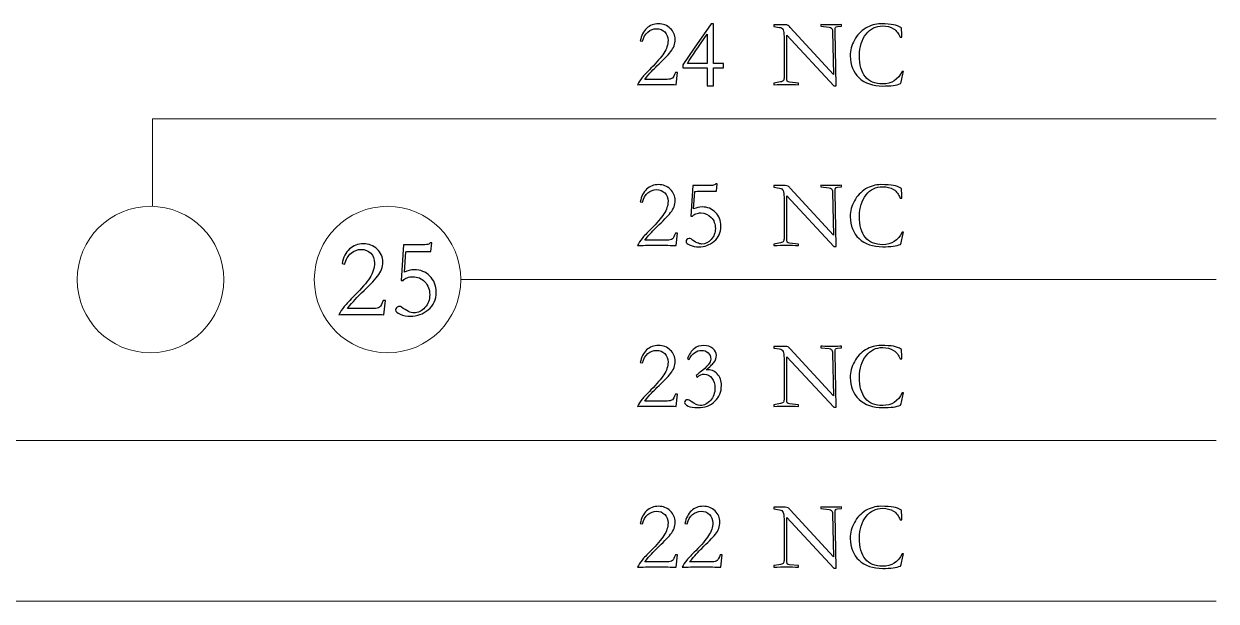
# Model space of a CAD drawing. Header units: millimetres. Extents: x 242 to 1026, y -183 to 372.
# Drawn here: x 564.6 to 598.45, y 177.33 to 193.72 of the extents above; entities that cross this region are included whole.
import ezdxf

# ---------------------------------------------------------------- set-up
doc = ezdxf.new("R2010")
doc.units = ezdxf.units.MM
doc.header["$LTSCALE"] = 30.734
doc.layers.add('layer 1', color=7, linetype='CONTINUOUS')

msp = doc.modelspace()

# ---------------------------------------------------------------- linework, layer by layer
at = {"layer": 'layer 1'}
for points, knots in [([(583.115, 191.996), (582.985, 192.002), (582.8, 192.004), (582.562, 192.004), (582.562, 192.004), (582.329, 192.004), (582.148, 192.002), (582.02, 191.996), (582.02, 191.996), (582.054, 192.067), (582.098, 192.133), (582.15, 192.197), (582.15, 192.197), (582.203, 192.26), (582.287, 192.349), (582.402, 192.465), (582.402, 192.465), (582.57, 192.633), (582.693, 192.776), (582.771, 192.894), (582.771, 192.894), (582.848, 193.013), (582.887, 193.132), (582.887, 193.253), (582.887, 193.253), (582.887, 193.353), (582.856, 193.433), (582.794, 193.494), (582.794, 193.494), (582.731, 193.556), (582.654, 193.586), (582.562, 193.586), (582.562, 193.586), (582.472, 193.586), (582.39, 193.555), (582.315, 193.493), (582.315, 193.493), (582.241, 193.431), (582.19, 193.343), (582.161, 193.229), (582.161, 193.229), (582.161, 193.229), (582.099, 193.24), (582.099, 193.24), (582.099, 193.24), (582.128, 193.393), (582.188, 193.512), (582.28, 193.597), (582.28, 193.597), (582.372, 193.682), (582.484, 193.725), (582.616, 193.725), (582.616, 193.725), (582.748, 193.725), (582.86, 193.681), (582.952, 193.593), (582.952, 193.593), (583.044, 193.506), (583.09, 193.4), (583.09, 193.278), (583.09, 193.278), (583.09, 193.155), (583.047, 193.04), (582.962, 192.932), (582.962, 192.932), (582.876, 192.825), (582.746, 192.691), (582.573, 192.53), (582.573, 192.53), (582.481, 192.445), (582.366, 192.318), (582.229, 192.148), (582.229, 192.148), (582.229, 192.148), (582.865, 192.148), (582.865, 192.148), (582.865, 192.148), (582.934, 192.148), (582.982, 192.16), (583.01, 192.184), (583.01, 192.184), (583.038, 192.209), (583.068, 192.262), (583.098, 192.343), (583.098, 192.343), (583.098, 192.343), (583.155, 192.343), (583.155, 192.343), (583.155, 192.343), (583.155, 192.343), (583.115, 191.996), (583.115, 191.996)], [0, 0, 0, 0, 0.041667, 0.041667, 0.041667, 0.041667, 0.083333, 0.083333, 0.083333, 0.083333, 0.125, 0.125, 0.125, 0.125, 0.166667, 0.166667, 0.166667, 0.166667, 0.208333, 0.208333, 0.208333, 0.208333, 0.25, 0.25, 0.25, 0.25, 0.291667, 0.291667, 0.291667, 0.291667, 0.333333, 0.333333, 0.333333, 0.333333, 0.375, 0.375, 0.375, 0.375, 0.416667, 0.416667, 0.416667, 0.416667, 0.458333, 0.458333, 0.458333, 0.458333, 0.5, 0.5, 0.5, 0.5, 0.541667, 0.541667, 0.541667, 0.541667, 0.583333, 0.583333, 0.583333, 0.583333, 0.625, 0.625, 0.625, 0.625, 0.666667, 0.666667, 0.666667, 0.666667, 0.708333, 0.708333, 0.708333, 0.708333, 0.75, 0.75, 0.75, 0.75, 0.791667, 0.791667, 0.791667, 0.791667, 0.833333, 0.833333, 0.833333, 0.833333, 0.875, 0.875, 0.875, 0.875, 0.916667, 0.916667, 0.916667, 0.916667, 1, 1, 1, 1]), ([(584.114, 193.725), (584.114, 193.725), (584.179, 193.725), (584.179, 193.725), (584.179, 193.725), (584.179, 193.725), (584.179, 192.6), (584.179, 192.6), (584.179, 192.6), (584.179, 192.6), (584.467, 192.6), (584.467, 192.6), (584.467, 192.6), (584.467, 192.6), (584.467, 192.476), (584.467, 192.476), (584.467, 192.476), (584.467, 192.476), (584.179, 192.476), (584.179, 192.476), (584.179, 192.476), (584.179, 192.476), (584.179, 191.961), (584.179, 191.961), (584.179, 191.961), (584.179, 191.961), (584.001, 191.961), (584.001, 191.961), (584.001, 191.961), (584.001, 191.961), (584.001, 192.476), (584.001, 192.476), (584.001, 192.476), (584.001, 192.476), (583.307, 192.476), (583.307, 192.476), (583.307, 192.476), (583.307, 192.476), (583.307, 192.565), (583.307, 192.565), (583.307, 192.565), (583.307, 192.565), (583.629, 193.037), (583.629, 193.037), (583.629, 193.037), (583.629, 193.037), (584.114, 193.725), (584.114, 193.725)], [0, 0, 0, 0, 0.076923, 0.076923, 0.076923, 0.076923, 0.153846, 0.153846, 0.153846, 0.153846, 0.230769, 0.230769, 0.230769, 0.230769, 0.307692, 0.307692, 0.307692, 0.307692, 0.384615, 0.384615, 0.384615, 0.384615, 0.461538, 0.461538, 0.461538, 0.461538, 0.538462, 0.538462, 0.538462, 0.538462, 0.615385, 0.615385, 0.615385, 0.615385, 0.692308, 0.692308, 0.692308, 0.692308, 0.769231, 0.769231, 0.769231, 0.769231, 0.846154, 0.846154, 0.846154, 0.846154, 1, 1, 1, 1]), ([(586.257, 192.184), (586.257, 192.139), (586.263, 192.109), (586.274, 192.093), (586.274, 192.093), (586.285, 192.078), (586.307, 192.068), (586.341, 192.065), (586.341, 192.065), (586.341, 192.065), (586.591, 192.038), (586.591, 192.038), (586.591, 192.038), (586.591, 192.038), (586.591, 191.994), (586.591, 191.994), (586.591, 191.994), (586.482, 192), (586.366, 192.002), (586.241, 192.002), (586.241, 192.002), (586.149, 192.002), (586.032, 192), (585.889, 191.994), (585.889, 191.994), (585.889, 191.994), (585.889, 192.038), (585.889, 192.038), (585.889, 192.038), (585.889, 192.038), (586.038, 192.065), (586.038, 192.065), (586.038, 192.065), (586.099, 192.076), (586.139, 192.088), (586.156, 192.103), (586.156, 192.103), (586.173, 192.117), (586.182, 192.144), (586.182, 192.184), (586.182, 192.184), (586.182, 192.184), (586.182, 193.365), (586.182, 193.365), (586.182, 193.365), (586.182, 193.448), (586.173, 193.511), (586.155, 193.552), (586.155, 193.552), (586.136, 193.594), (586.102, 193.618), (586.052, 193.625), (586.052, 193.625), (586.052, 193.625), (585.892, 193.65), (585.892, 193.65), (585.892, 193.65), (585.892, 193.65), (585.892, 193.696), (585.892, 193.696), (585.892, 193.696), (585.892, 193.696), (586.217, 193.696), (586.217, 193.696), (586.217, 193.696), (586.255, 193.696), (586.281, 193.691), (586.297, 193.682), (586.297, 193.682), (586.312, 193.673), (586.333, 193.654), (586.36, 193.625), (586.36, 193.625), (586.36, 193.625), (587.585, 192.29), (587.585, 192.29), (587.585, 192.29), (587.585, 192.29), (587.558, 193.509), (587.558, 193.509), (587.558, 193.509), (587.556, 193.559), (587.548, 193.592), (587.532, 193.606), (587.532, 193.606), (587.517, 193.621), (587.493, 193.63), (587.46, 193.633), (587.46, 193.633), (587.46, 193.633), (587.227, 193.661), (587.227, 193.661), (587.227, 193.661), (587.227, 193.661), (587.227, 193.704), (587.227, 193.704), (587.227, 193.704), (587.278, 193.698), (587.376, 193.696), (587.52, 193.696), (587.52, 193.696), (587.664, 193.696), (587.762, 193.698), (587.813, 193.704), (587.813, 193.704), (587.813, 193.704), (587.813, 193.661), (587.813, 193.661), (587.813, 193.661), (587.813, 193.661), (587.699, 193.65), (587.699, 193.65), (587.699, 193.65), (587.668, 193.646), (587.649, 193.635), (587.642, 193.617), (587.642, 193.617), (587.635, 193.599), (587.632, 193.563), (587.634, 193.509), (587.634, 193.509), (587.634, 193.509), (587.661, 191.967), (587.661, 191.967), (587.661, 191.967), (587.661, 191.967), (587.596, 191.967), (587.596, 191.967), (587.596, 191.967), (587.596, 191.967), (586.257, 193.403), (586.257, 193.403), (586.257, 193.403), (586.257, 193.403), (586.257, 192.184), (586.257, 192.184)], [0, 0, 0, 0, 0.028571, 0.028571, 0.028571, 0.028571, 0.057143, 0.057143, 0.057143, 0.057143, 0.085714, 0.085714, 0.085714, 0.085714, 0.114286, 0.114286, 0.114286, 0.114286, 0.142857, 0.142857, 0.142857, 0.142857, 0.171429, 0.171429, 0.171429, 0.171429, 0.2, 0.2, 0.2, 0.2, 0.228571, 0.228571, 0.228571, 0.228571, 0.257143, 0.257143, 0.257143, 0.257143, 0.285714, 0.285714, 0.285714, 0.285714, 0.314286, 0.314286, 0.314286, 0.314286, 0.342857, 0.342857, 0.342857, 0.342857, 0.371429, 0.371429, 0.371429, 0.371429, 0.4, 0.4, 0.4, 0.4, 0.428571, 0.428571, 0.428571, 0.428571, 0.457143, 0.457143, 0.457143, 0.457143, 0.485714, 0.485714, 0.485714, 0.485714, 0.514286, 0.514286, 0.514286, 0.514286, 0.542857, 0.542857, 0.542857, 0.542857, 0.571429, 0.571429, 0.571429, 0.571429, 0.6, 0.6, 0.6, 0.6, 0.628571, 0.628571, 0.628571, 0.628571, 0.657143, 0.657143, 0.657143, 0.657143, 0.685714, 0.685714, 0.685714, 0.685714, 0.714286, 0.714286, 0.714286, 0.714286, 0.742857, 0.742857, 0.742857, 0.742857, 0.771429, 0.771429, 0.771429, 0.771429, 0.8, 0.8, 0.8, 0.8, 0.828571, 0.828571, 0.828571, 0.828571, 0.857143, 0.857143, 0.857143, 0.857143, 0.885714, 0.885714, 0.885714, 0.885714, 0.914286, 0.914286, 0.914286, 0.914286, 0.942857, 0.942857, 0.942857, 0.942857, 1, 1, 1, 1]), ([(589.574, 192.376), (589.554, 192.266), (589.526, 192.15), (589.49, 192.027), (589.49, 192.027), (589.374, 191.982), (589.206, 191.959), (588.986, 191.959), (588.986, 191.959), (588.702, 191.959), (588.477, 192.037), (588.311, 192.193), (588.311, 192.193), (588.145, 192.35), (588.062, 192.556), (588.062, 192.813), (588.062, 192.813), (588.062, 192.97), (588.101, 193.12), (588.18, 193.262), (588.18, 193.262), (588.258, 193.405), (588.365, 193.517), (588.499, 193.6), (588.499, 193.6), (588.634, 193.682), (588.779, 193.723), (588.934, 193.723), (588.934, 193.723), (589.093, 193.723), (589.212, 193.716), (589.289, 193.701), (589.289, 193.701), (589.367, 193.687), (589.442, 193.657), (589.514, 193.612), (589.514, 193.612), (589.525, 193.525), (589.529, 193.436), (589.528, 193.344), (589.528, 193.344), (589.528, 193.344), (589.476, 193.344), (589.476, 193.344), (589.476, 193.344), (589.44, 193.448), (589.379, 193.528), (589.293, 193.583), (589.293, 193.583), (589.207, 193.638), (589.104, 193.666), (588.983, 193.666), (588.983, 193.666), (588.793, 193.666), (588.636, 193.588), (588.512, 193.432), (588.512, 193.432), (588.387, 193.275), (588.325, 193.074), (588.325, 192.826), (588.325, 192.826), (588.325, 192.559), (588.38, 192.357), (588.491, 192.222), (588.491, 192.222), (588.602, 192.086), (588.767, 192.019), (588.986, 192.019), (588.986, 192.019), (589.237, 192.019), (589.421, 192.138), (589.538, 192.376), (589.538, 192.376), (589.538, 192.376), (589.574, 192.376), (589.574, 192.376)], [0, 0, 0, 0, 0.05, 0.05, 0.05, 0.05, 0.1, 0.1, 0.1, 0.1, 0.15, 0.15, 0.15, 0.15, 0.2, 0.2, 0.2, 0.2, 0.25, 0.25, 0.25, 0.25, 0.3, 0.3, 0.3, 0.3, 0.35, 0.35, 0.35, 0.35, 0.4, 0.4, 0.4, 0.4, 0.45, 0.45, 0.45, 0.45, 0.5, 0.5, 0.5, 0.5, 0.55, 0.55, 0.55, 0.55, 0.6, 0.6, 0.6, 0.6, 0.65, 0.65, 0.65, 0.65, 0.7, 0.7, 0.7, 0.7, 0.75, 0.75, 0.75, 0.75, 0.8, 0.8, 0.8, 0.8, 0.85, 0.85, 0.85, 0.85, 0.9, 0.9, 0.9, 0.9, 1, 1, 1, 1]), ([(584.001, 192.6), (584.001, 192.6), (584.001, 193.432), (584.001, 193.432), (584.001, 193.432), (583.755, 193.091), (583.567, 192.813), (583.437, 192.6), (583.437, 192.6), (583.437, 192.6), (584.001, 192.6), (584.001, 192.6)], [0, 0, 0, 0, 0.25, 0.25, 0.25, 0.25, 0.5, 0.5, 0.5, 0.5, 1, 1, 1, 1]), ([(583.115, 187.429), (582.985, 187.435), (582.8, 187.437), (582.562, 187.437), (582.562, 187.437), (582.329, 187.437), (582.148, 187.435), (582.02, 187.429), (582.02, 187.429), (582.054, 187.5), (582.098, 187.567), (582.15, 187.63), (582.15, 187.63), (582.203, 187.693), (582.287, 187.782), (582.402, 187.898), (582.402, 187.898), (582.57, 188.066), (582.693, 188.209), (582.771, 188.327), (582.771, 188.327), (582.848, 188.446), (582.887, 188.565), (582.887, 188.686), (582.887, 188.686), (582.887, 188.786), (582.856, 188.866), (582.794, 188.928), (582.794, 188.928), (582.731, 188.989), (582.654, 189.02), (582.562, 189.02), (582.562, 189.02), (582.472, 189.02), (582.39, 188.989), (582.315, 188.926), (582.315, 188.926), (582.241, 188.864), (582.19, 188.776), (582.161, 188.662), (582.161, 188.662), (582.161, 188.662), (582.099, 188.673), (582.099, 188.673), (582.099, 188.673), (582.128, 188.826), (582.188, 188.946), (582.28, 189.03), (582.28, 189.03), (582.372, 189.115), (582.484, 189.158), (582.616, 189.158), (582.616, 189.158), (582.748, 189.158), (582.86, 189.114), (582.952, 189.026), (582.952, 189.026), (583.044, 188.939), (583.09, 188.834), (583.09, 188.711), (583.09, 188.711), (583.09, 188.588), (583.047, 188.473), (582.962, 188.365), (582.962, 188.365), (582.876, 188.258), (582.746, 188.124), (582.573, 187.963), (582.573, 187.963), (582.481, 187.878), (582.366, 187.751), (582.229, 187.581), (582.229, 187.581), (582.229, 187.581), (582.865, 187.581), (582.865, 187.581), (582.865, 187.581), (582.934, 187.581), (582.982, 187.593), (583.01, 187.618), (583.01, 187.618), (583.038, 187.642), (583.068, 187.695), (583.098, 187.776), (583.098, 187.776), (583.098, 187.776), (583.155, 187.776), (583.155, 187.776), (583.155, 187.776), (583.155, 187.776), (583.115, 187.429), (583.115, 187.429)], [0, 0, 0, 0, 0.041667, 0.041667, 0.041667, 0.041667, 0.083333, 0.083333, 0.083333, 0.083333, 0.125, 0.125, 0.125, 0.125, 0.166667, 0.166667, 0.166667, 0.166667, 0.208333, 0.208333, 0.208333, 0.208333, 0.25, 0.25, 0.25, 0.25, 0.291667, 0.291667, 0.291667, 0.291667, 0.333333, 0.333333, 0.333333, 0.333333, 0.375, 0.375, 0.375, 0.375, 0.416667, 0.416667, 0.416667, 0.416667, 0.458333, 0.458333, 0.458333, 0.458333, 0.5, 0.5, 0.5, 0.5, 0.541667, 0.541667, 0.541667, 0.541667, 0.583333, 0.583333, 0.583333, 0.583333, 0.625, 0.625, 0.625, 0.625, 0.666667, 0.666667, 0.666667, 0.666667, 0.708333, 0.708333, 0.708333, 0.708333, 0.75, 0.75, 0.75, 0.75, 0.791667, 0.791667, 0.791667, 0.791667, 0.833333, 0.833333, 0.833333, 0.833333, 0.875, 0.875, 0.875, 0.875, 0.916667, 0.916667, 0.916667, 0.916667, 1, 1, 1, 1]), ([(584.261, 188.971), (584.261, 188.971), (583.881, 188.971), (583.881, 188.971), (583.881, 188.971), (583.741, 188.971), (583.663, 188.968), (583.648, 188.963), (583.648, 188.963), (583.648, 188.963), (583.613, 188.467), (583.613, 188.467), (583.613, 188.467), (583.693, 188.505), (583.774, 188.524), (583.857, 188.524), (583.857, 188.524), (584.005, 188.524), (584.131, 188.473), (584.234, 188.372), (584.234, 188.372), (584.337, 188.271), (584.388, 188.139), (584.388, 187.977), (584.388, 187.977), (584.388, 187.796), (584.324, 187.654), (584.197, 187.55), (584.197, 187.55), (584.07, 187.446), (583.925, 187.394), (583.762, 187.394), (583.762, 187.394), (583.672, 187.394), (583.589, 187.41), (583.513, 187.441), (583.513, 187.441), (583.437, 187.473), (583.399, 187.508), (583.399, 187.546), (583.399, 187.546), (583.399, 187.564), (583.407, 187.582), (583.424, 187.601), (583.424, 187.601), (583.44, 187.62), (583.462, 187.63), (583.491, 187.63), (583.491, 187.63), (583.511, 187.63), (583.527, 187.625), (583.54, 187.616), (583.54, 187.616), (583.667, 187.52), (583.769, 187.473), (583.846, 187.473), (583.846, 187.473), (583.947, 187.473), (584.037, 187.516), (584.114, 187.604), (584.114, 187.604), (584.192, 187.692), (584.231, 187.795), (584.231, 187.914), (584.231, 187.914), (584.231, 188.041), (584.192, 188.146), (584.113, 188.23), (584.113, 188.23), (584.035, 188.314), (583.937, 188.356), (583.822, 188.356), (583.822, 188.356), (583.771, 188.356), (583.724, 188.348), (583.68, 188.331), (583.68, 188.331), (583.635, 188.315), (583.603, 188.293), (583.583, 188.264), (583.583, 188.264), (583.583, 188.264), (583.537, 188.264), (583.537, 188.264), (583.537, 188.264), (583.537, 188.264), (583.589, 189.131), (583.589, 189.131), (583.589, 189.131), (583.589, 189.131), (583.884, 189.131), (583.884, 189.131), (583.884, 189.131), (584.02, 189.131), (584.109, 189.133), (584.152, 189.136), (584.152, 189.136), (584.196, 189.14), (584.226, 189.153), (584.244, 189.177), (584.244, 189.177), (584.244, 189.177), (584.285, 189.177), (584.285, 189.177), (584.285, 189.177), (584.285, 189.177), (584.261, 188.971), (584.261, 188.971)], [0, 0, 0, 0, 0.035714, 0.035714, 0.035714, 0.035714, 0.071429, 0.071429, 0.071429, 0.071429, 0.107143, 0.107143, 0.107143, 0.107143, 0.142857, 0.142857, 0.142857, 0.142857, 0.178571, 0.178571, 0.178571, 0.178571, 0.214286, 0.214286, 0.214286, 0.214286, 0.25, 0.25, 0.25, 0.25, 0.285714, 0.285714, 0.285714, 0.285714, 0.321429, 0.321429, 0.321429, 0.321429, 0.357143, 0.357143, 0.357143, 0.357143, 0.392857, 0.392857, 0.392857, 0.392857, 0.428571, 0.428571, 0.428571, 0.428571, 0.464286, 0.464286, 0.464286, 0.464286, 0.5, 0.5, 0.5, 0.5, 0.535714, 0.535714, 0.535714, 0.535714, 0.571429, 0.571429, 0.571429, 0.571429, 0.607143, 0.607143, 0.607143, 0.607143, 0.642857, 0.642857, 0.642857, 0.642857, 0.678571, 0.678571, 0.678571, 0.678571, 0.714286, 0.714286, 0.714286, 0.714286, 0.75, 0.75, 0.75, 0.75, 0.785714, 0.785714, 0.785714, 0.785714, 0.821429, 0.821429, 0.821429, 0.821429, 0.857143, 0.857143, 0.857143, 0.857143, 0.892857, 0.892857, 0.892857, 0.892857, 0.928571, 0.928571, 0.928571, 0.928571, 1, 1, 1, 1]), ([(586.257, 187.619), (586.257, 187.574), (586.263, 187.544), (586.274, 187.529), (586.274, 187.529), (586.285, 187.513), (586.307, 187.504), (586.341, 187.5), (586.341, 187.5), (586.341, 187.5), (586.591, 187.473), (586.591, 187.473), (586.591, 187.473), (586.591, 187.473), (586.591, 187.43), (586.591, 187.43), (586.591, 187.43), (586.482, 187.435), (586.366, 187.438), (586.241, 187.438), (586.241, 187.438), (586.149, 187.438), (586.032, 187.435), (585.889, 187.43), (585.889, 187.43), (585.889, 187.43), (585.889, 187.473), (585.889, 187.473), (585.889, 187.473), (585.889, 187.473), (586.038, 187.5), (586.038, 187.5), (586.038, 187.5), (586.099, 187.511), (586.139, 187.524), (586.156, 187.538), (586.156, 187.538), (586.173, 187.553), (586.182, 187.58), (586.182, 187.619), (586.182, 187.619), (586.182, 187.619), (586.182, 188.801), (586.182, 188.801), (586.182, 188.801), (586.182, 188.884), (586.173, 188.946), (586.155, 188.988), (586.155, 188.988), (586.136, 189.029), (586.102, 189.054), (586.052, 189.061), (586.052, 189.061), (586.052, 189.061), (585.892, 189.085), (585.892, 189.085), (585.892, 189.085), (585.892, 189.085), (585.892, 189.131), (585.892, 189.131), (585.892, 189.131), (585.892, 189.131), (586.217, 189.131), (586.217, 189.131), (586.217, 189.131), (586.255, 189.131), (586.281, 189.127), (586.297, 189.118), (586.297, 189.118), (586.312, 189.109), (586.333, 189.09), (586.36, 189.061), (586.36, 189.061), (586.36, 189.061), (587.585, 187.725), (587.585, 187.725), (587.585, 187.725), (587.585, 187.725), (587.558, 188.944), (587.558, 188.944), (587.558, 188.944), (587.556, 188.995), (587.548, 189.027), (587.532, 189.042), (587.532, 189.042), (587.517, 189.056), (587.493, 189.065), (587.46, 189.069), (587.46, 189.069), (587.46, 189.069), (587.227, 189.096), (587.227, 189.096), (587.227, 189.096), (587.227, 189.096), (587.227, 189.139), (587.227, 189.139), (587.227, 189.139), (587.278, 189.134), (587.376, 189.131), (587.52, 189.131), (587.52, 189.131), (587.664, 189.131), (587.762, 189.134), (587.813, 189.139), (587.813, 189.139), (587.813, 189.139), (587.813, 189.096), (587.813, 189.096), (587.813, 189.096), (587.813, 189.096), (587.699, 189.085), (587.699, 189.085), (587.699, 189.085), (587.668, 189.082), (587.649, 189.071), (587.642, 189.053), (587.642, 189.053), (587.635, 189.035), (587.632, 188.999), (587.634, 188.944), (587.634, 188.944), (587.634, 188.944), (587.661, 187.403), (587.661, 187.403), (587.661, 187.403), (587.661, 187.403), (587.596, 187.403), (587.596, 187.403), (587.596, 187.403), (587.596, 187.403), (586.257, 188.839), (586.257, 188.839), (586.257, 188.839), (586.257, 188.839), (586.257, 187.619), (586.257, 187.619)], [0, 0, 0, 0, 0.028571, 0.028571, 0.028571, 0.028571, 0.057143, 0.057143, 0.057143, 0.057143, 0.085714, 0.085714, 0.085714, 0.085714, 0.114286, 0.114286, 0.114286, 0.114286, 0.142857, 0.142857, 0.142857, 0.142857, 0.171429, 0.171429, 0.171429, 0.171429, 0.2, 0.2, 0.2, 0.2, 0.228571, 0.228571, 0.228571, 0.228571, 0.257143, 0.257143, 0.257143, 0.257143, 0.285714, 0.285714, 0.285714, 0.285714, 0.314286, 0.314286, 0.314286, 0.314286, 0.342857, 0.342857, 0.342857, 0.342857, 0.371429, 0.371429, 0.371429, 0.371429, 0.4, 0.4, 0.4, 0.4, 0.428571, 0.428571, 0.428571, 0.428571, 0.457143, 0.457143, 0.457143, 0.457143, 0.485714, 0.485714, 0.485714, 0.485714, 0.514286, 0.514286, 0.514286, 0.514286, 0.542857, 0.542857, 0.542857, 0.542857, 0.571429, 0.571429, 0.571429, 0.571429, 0.6, 0.6, 0.6, 0.6, 0.628571, 0.628571, 0.628571, 0.628571, 0.657143, 0.657143, 0.657143, 0.657143, 0.685714, 0.685714, 0.685714, 0.685714, 0.714286, 0.714286, 0.714286, 0.714286, 0.742857, 0.742857, 0.742857, 0.742857, 0.771429, 0.771429, 0.771429, 0.771429, 0.8, 0.8, 0.8, 0.8, 0.828571, 0.828571, 0.828571, 0.828571, 0.857143, 0.857143, 0.857143, 0.857143, 0.885714, 0.885714, 0.885714, 0.885714, 0.914286, 0.914286, 0.914286, 0.914286, 0.942857, 0.942857, 0.942857, 0.942857, 1, 1, 1, 1]), ([(589.574, 187.812), (589.554, 187.702), (589.526, 187.585), (589.49, 187.462), (589.49, 187.462), (589.374, 187.417), (589.206, 187.395), (588.986, 187.395), (588.986, 187.395), (588.702, 187.395), (588.477, 187.473), (588.311, 187.629), (588.311, 187.629), (588.145, 187.785), (588.062, 187.992), (588.062, 188.248), (588.062, 188.248), (588.062, 188.405), (588.101, 188.555), (588.18, 188.698), (588.18, 188.698), (588.258, 188.84), (588.365, 188.953), (588.499, 189.035), (588.499, 189.035), (588.634, 189.117), (588.779, 189.158), (588.934, 189.158), (588.934, 189.158), (589.093, 189.158), (589.212, 189.151), (589.289, 189.137), (589.289, 189.137), (589.367, 189.122), (589.442, 189.092), (589.514, 189.047), (589.514, 189.047), (589.525, 188.961), (589.529, 188.871), (589.528, 188.779), (589.528, 188.779), (589.528, 188.779), (589.476, 188.779), (589.476, 188.779), (589.476, 188.779), (589.44, 188.884), (589.379, 188.964), (589.293, 189.019), (589.293, 189.019), (589.207, 189.074), (589.104, 189.101), (588.983, 189.101), (588.983, 189.101), (588.793, 189.101), (588.636, 189.023), (588.512, 188.867), (588.512, 188.867), (588.387, 188.711), (588.325, 188.509), (588.325, 188.262), (588.325, 188.262), (588.325, 187.994), (588.38, 187.793), (588.491, 187.657), (588.491, 187.657), (588.602, 187.522), (588.767, 187.454), (588.986, 187.454), (588.986, 187.454), (589.237, 187.454), (589.421, 187.573), (589.538, 187.812), (589.538, 187.812), (589.538, 187.812), (589.574, 187.812), (589.574, 187.812)], [0, 0, 0, 0, 0.05, 0.05, 0.05, 0.05, 0.1, 0.1, 0.1, 0.1, 0.15, 0.15, 0.15, 0.15, 0.2, 0.2, 0.2, 0.2, 0.25, 0.25, 0.25, 0.25, 0.3, 0.3, 0.3, 0.3, 0.35, 0.35, 0.35, 0.35, 0.4, 0.4, 0.4, 0.4, 0.45, 0.45, 0.45, 0.45, 0.5, 0.5, 0.5, 0.5, 0.55, 0.55, 0.55, 0.55, 0.6, 0.6, 0.6, 0.6, 0.65, 0.65, 0.65, 0.65, 0.7, 0.7, 0.7, 0.7, 0.75, 0.75, 0.75, 0.75, 0.8, 0.8, 0.8, 0.8, 0.85, 0.85, 0.85, 0.85, 0.9, 0.9, 0.9, 0.9, 1, 1, 1, 1]), ([(574.818, 185.464), (574.667, 185.471), (574.452, 185.474), (574.174, 185.474), (574.174, 185.474), (573.902, 185.474), (573.691, 185.471), (573.541, 185.464), (573.541, 185.464), (573.581, 185.546), (573.632, 185.624), (573.693, 185.698), (573.693, 185.698), (573.754, 185.772), (573.852, 185.876), (573.987, 186.011), (573.987, 186.011), (574.183, 186.207), (574.326, 186.374), (574.417, 186.512), (574.417, 186.512), (574.508, 186.65), (574.553, 186.79), (574.553, 186.931), (574.553, 186.931), (574.553, 187.047), (574.517, 187.141), (574.444, 187.212), (574.444, 187.212), (574.371, 187.284), (574.281, 187.32), (574.174, 187.32), (574.174, 187.32), (574.068, 187.32), (573.972, 187.283), (573.886, 187.211), (573.886, 187.211), (573.8, 187.138), (573.74, 187.035), (573.706, 186.902), (573.706, 186.902), (573.706, 186.902), (573.633, 186.915), (573.633, 186.915), (573.633, 186.915), (573.667, 187.094), (573.737, 187.233), (573.845, 187.332), (573.845, 187.332), (573.952, 187.431), (574.083, 187.481), (574.237, 187.481), (574.237, 187.481), (574.391, 187.481), (574.521, 187.43), (574.629, 187.328), (574.629, 187.328), (574.736, 187.225), (574.79, 187.103), (574.79, 186.959), (574.79, 186.959), (574.79, 186.816), (574.74, 186.682), (574.64, 186.556), (574.64, 186.556), (574.54, 186.431), (574.389, 186.274), (574.186, 186.087), (574.186, 186.087), (574.079, 185.988), (573.945, 185.839), (573.785, 185.641), (573.785, 185.641), (573.785, 185.641), (574.528, 185.641), (574.528, 185.641), (574.528, 185.641), (574.608, 185.641), (574.664, 185.655), (574.697, 185.684), (574.697, 185.684), (574.729, 185.712), (574.764, 185.774), (574.799, 185.869), (574.799, 185.869), (574.799, 185.869), (574.866, 185.869), (574.866, 185.869), (574.866, 185.869), (574.866, 185.869), (574.818, 185.464), (574.818, 185.464)], [0, 0, 0, 0, 0.041667, 0.041667, 0.041667, 0.041667, 0.083333, 0.083333, 0.083333, 0.083333, 0.125, 0.125, 0.125, 0.125, 0.166667, 0.166667, 0.166667, 0.166667, 0.208333, 0.208333, 0.208333, 0.208333, 0.25, 0.25, 0.25, 0.25, 0.291667, 0.291667, 0.291667, 0.291667, 0.333333, 0.333333, 0.333333, 0.333333, 0.375, 0.375, 0.375, 0.375, 0.416667, 0.416667, 0.416667, 0.416667, 0.458333, 0.458333, 0.458333, 0.458333, 0.5, 0.5, 0.5, 0.5, 0.541667, 0.541667, 0.541667, 0.541667, 0.583333, 0.583333, 0.583333, 0.583333, 0.625, 0.625, 0.625, 0.625, 0.666667, 0.666667, 0.666667, 0.666667, 0.708333, 0.708333, 0.708333, 0.708333, 0.75, 0.75, 0.75, 0.75, 0.791667, 0.791667, 0.791667, 0.791667, 0.833333, 0.833333, 0.833333, 0.833333, 0.875, 0.875, 0.875, 0.875, 0.916667, 0.916667, 0.916667, 0.916667, 1, 1, 1, 1]), ([(576.155, 187.263), (576.155, 187.263), (575.713, 187.263), (575.713, 187.263), (575.713, 187.263), (575.549, 187.263), (575.458, 187.26), (575.441, 187.253), (575.441, 187.253), (575.441, 187.253), (575.4, 186.675), (575.4, 186.675), (575.4, 186.675), (575.493, 186.719), (575.588, 186.741), (575.684, 186.741), (575.684, 186.741), (575.857, 186.741), (576.004, 186.682), (576.124, 186.564), (576.124, 186.564), (576.244, 186.446), (576.304, 186.292), (576.304, 186.103), (576.304, 186.103), (576.304, 185.892), (576.23, 185.726), (576.081, 185.605), (576.081, 185.605), (575.933, 185.484), (575.763, 185.423), (575.574, 185.423), (575.574, 185.423), (575.468, 185.423), (575.372, 185.442), (575.283, 185.478), (575.283, 185.478), (575.195, 185.515), (575.15, 185.556), (575.15, 185.6), (575.15, 185.6), (575.15, 185.621), (575.16, 185.643), (575.179, 185.665), (575.179, 185.665), (575.198, 185.687), (575.224, 185.698), (575.258, 185.698), (575.258, 185.698), (575.281, 185.698), (575.3, 185.693), (575.315, 185.682), (575.315, 185.682), (575.462, 185.571), (575.581, 185.515), (575.672, 185.515), (575.672, 185.515), (575.79, 185.515), (575.894, 185.566), (575.985, 185.668), (575.985, 185.668), (576.075, 185.77), (576.121, 185.891), (576.121, 186.03), (576.121, 186.03), (576.121, 186.178), (576.075, 186.3), (575.983, 186.398), (575.983, 186.398), (575.892, 186.496), (575.778, 186.545), (575.643, 186.545), (575.643, 186.545), (575.584, 186.545), (575.529, 186.536), (575.477, 186.517), (575.477, 186.517), (575.426, 186.498), (575.388, 186.471), (575.365, 186.438), (575.365, 186.438), (575.365, 186.438), (575.312, 186.438), (575.312, 186.438), (575.312, 186.438), (575.312, 186.438), (575.372, 187.449), (575.372, 187.449), (575.372, 187.449), (575.372, 187.449), (575.716, 187.449), (575.716, 187.449), (575.716, 187.449), (575.874, 187.449), (575.978, 187.451), (576.029, 187.456), (576.029, 187.456), (576.08, 187.46), (576.115, 187.476), (576.136, 187.503), (576.136, 187.503), (576.136, 187.503), (576.184, 187.503), (576.184, 187.503), (576.184, 187.503), (576.184, 187.503), (576.155, 187.263), (576.155, 187.263)], [0, 0, 0, 0, 0.035714, 0.035714, 0.035714, 0.035714, 0.071429, 0.071429, 0.071429, 0.071429, 0.107143, 0.107143, 0.107143, 0.107143, 0.142857, 0.142857, 0.142857, 0.142857, 0.178571, 0.178571, 0.178571, 0.178571, 0.214286, 0.214286, 0.214286, 0.214286, 0.25, 0.25, 0.25, 0.25, 0.285714, 0.285714, 0.285714, 0.285714, 0.321429, 0.321429, 0.321429, 0.321429, 0.357143, 0.357143, 0.357143, 0.357143, 0.392857, 0.392857, 0.392857, 0.392857, 0.428571, 0.428571, 0.428571, 0.428571, 0.464286, 0.464286, 0.464286, 0.464286, 0.5, 0.5, 0.5, 0.5, 0.535714, 0.535714, 0.535714, 0.535714, 0.571429, 0.571429, 0.571429, 0.571429, 0.607143, 0.607143, 0.607143, 0.607143, 0.642857, 0.642857, 0.642857, 0.642857, 0.678571, 0.678571, 0.678571, 0.678571, 0.714286, 0.714286, 0.714286, 0.714286, 0.75, 0.75, 0.75, 0.75, 0.785714, 0.785714, 0.785714, 0.785714, 0.821429, 0.821429, 0.821429, 0.821429, 0.857143, 0.857143, 0.857143, 0.857143, 0.892857, 0.892857, 0.892857, 0.892857, 0.928571, 0.928571, 0.928571, 0.928571, 1, 1, 1, 1]), ([(583.115, 182.862), (582.985, 182.868), (582.8, 182.871), (582.562, 182.871), (582.562, 182.871), (582.329, 182.871), (582.148, 182.868), (582.02, 182.862), (582.02, 182.862), (582.054, 182.933), (582.098, 183), (582.15, 183.063), (582.15, 183.063), (582.203, 183.126), (582.287, 183.216), (582.402, 183.331), (582.402, 183.331), (582.57, 183.499), (582.693, 183.642), (582.771, 183.761), (582.771, 183.761), (582.848, 183.879), (582.887, 183.999), (582.887, 184.12), (582.887, 184.12), (582.887, 184.219), (582.856, 184.299), (582.794, 184.361), (582.794, 184.361), (582.731, 184.422), (582.654, 184.453), (582.562, 184.453), (582.562, 184.453), (582.472, 184.453), (582.39, 184.422), (582.315, 184.359), (582.315, 184.359), (582.241, 184.297), (582.19, 184.209), (582.161, 184.095), (582.161, 184.095), (582.161, 184.095), (582.099, 184.106), (582.099, 184.106), (582.099, 184.106), (582.128, 184.26), (582.188, 184.379), (582.28, 184.464), (582.28, 184.464), (582.372, 184.549), (582.484, 184.591), (582.616, 184.591), (582.616, 184.591), (582.748, 184.591), (582.86, 184.547), (582.952, 184.46), (582.952, 184.46), (583.044, 184.372), (583.09, 184.267), (583.09, 184.144), (583.09, 184.144), (583.09, 184.021), (583.047, 183.906), (582.962, 183.798), (582.962, 183.798), (582.876, 183.691), (582.746, 183.557), (582.573, 183.396), (582.573, 183.396), (582.481, 183.311), (582.366, 183.184), (582.229, 183.014), (582.229, 183.014), (582.229, 183.014), (582.865, 183.014), (582.865, 183.014), (582.865, 183.014), (582.934, 183.014), (582.982, 183.026), (583.01, 183.051), (583.01, 183.051), (583.038, 183.075), (583.068, 183.128), (583.098, 183.209), (583.098, 183.209), (583.098, 183.209), (583.155, 183.209), (583.155, 183.209), (583.155, 183.209), (583.155, 183.209), (583.115, 182.862), (583.115, 182.862)], [0, 0, 0, 0, 0.041667, 0.041667, 0.041667, 0.041667, 0.083333, 0.083333, 0.083333, 0.083333, 0.125, 0.125, 0.125, 0.125, 0.166667, 0.166667, 0.166667, 0.166667, 0.208333, 0.208333, 0.208333, 0.208333, 0.25, 0.25, 0.25, 0.25, 0.291667, 0.291667, 0.291667, 0.291667, 0.333333, 0.333333, 0.333333, 0.333333, 0.375, 0.375, 0.375, 0.375, 0.416667, 0.416667, 0.416667, 0.416667, 0.458333, 0.458333, 0.458333, 0.458333, 0.5, 0.5, 0.5, 0.5, 0.541667, 0.541667, 0.541667, 0.541667, 0.583333, 0.583333, 0.583333, 0.583333, 0.625, 0.625, 0.625, 0.625, 0.666667, 0.666667, 0.666667, 0.666667, 0.708333, 0.708333, 0.708333, 0.708333, 0.75, 0.75, 0.75, 0.75, 0.791667, 0.791667, 0.791667, 0.791667, 0.833333, 0.833333, 0.833333, 0.833333, 0.875, 0.875, 0.875, 0.875, 0.916667, 0.916667, 0.916667, 0.916667, 1, 1, 1, 1]), ([(583.486, 184.195), (583.486, 184.195), (583.437, 184.222), (583.437, 184.222), (583.437, 184.222), (583.489, 184.347), (583.553, 184.44), (583.627, 184.5), (583.627, 184.5), (583.701, 184.561), (583.794, 184.591), (583.906, 184.591), (583.906, 184.591), (584.007, 184.591), (584.092, 184.562), (584.16, 184.504), (584.16, 184.504), (584.229, 184.446), (584.263, 184.382), (584.263, 184.312), (584.263, 184.312), (584.263, 184.241), (584.24, 184.175), (584.192, 184.111), (584.192, 184.111), (584.144, 184.048), (584.069, 183.979), (583.968, 183.903), (583.968, 183.903), (584.1, 183.912), (584.206, 183.873), (584.285, 183.786), (584.285, 183.786), (584.365, 183.7), (584.404, 183.589), (584.404, 183.453), (584.404, 183.453), (584.404, 183.278), (584.342, 183.13), (584.217, 183.009), (584.217, 183.009), (584.093, 182.888), (583.934, 182.827), (583.741, 182.827), (583.741, 182.827), (583.616, 182.827), (583.521, 182.842), (583.456, 182.872), (583.456, 182.872), (583.391, 182.902), (583.359, 182.936), (583.359, 182.976), (583.359, 182.976), (583.359, 182.994), (583.367, 183.011), (583.384, 183.026), (583.384, 183.026), (583.401, 183.042), (583.42, 183.049), (583.44, 183.049), (583.44, 183.049), (583.47, 183.049), (583.506, 183.033), (583.545, 183.001), (583.545, 183.001), (583.647, 182.925), (583.732, 182.887), (583.803, 182.887), (583.803, 182.887), (583.913, 182.887), (584.01, 182.935), (584.094, 183.03), (584.094, 183.03), (584.178, 183.126), (584.22, 183.243), (584.22, 183.38), (584.22, 183.38), (584.22, 183.496), (584.192, 183.591), (584.135, 183.666), (584.135, 183.666), (584.078, 183.741), (584.006, 183.778), (583.919, 183.778), (583.919, 183.778), (583.852, 183.778), (583.784, 183.747), (583.713, 183.686), (583.713, 183.686), (583.713, 183.686), (583.684, 183.738), (583.684, 183.738), (583.684, 183.738), (583.72, 183.77), (583.76, 183.803), (583.803, 183.835), (583.803, 183.835), (584.002, 183.981), (584.101, 184.105), (584.101, 184.206), (584.101, 184.206), (584.101, 184.28), (584.076, 184.34), (584.026, 184.385), (584.026, 184.385), (583.977, 184.43), (583.915, 184.453), (583.841, 184.453), (583.841, 184.453), (583.769, 184.453), (583.7, 184.431), (583.636, 184.386), (583.636, 184.386), (583.572, 184.342), (583.522, 184.278), (583.486, 184.195)], [0, 0, 0, 0, 0.033333, 0.033333, 0.033333, 0.033333, 0.066667, 0.066667, 0.066667, 0.066667, 0.1, 0.1, 0.1, 0.1, 0.133333, 0.133333, 0.133333, 0.133333, 0.166667, 0.166667, 0.166667, 0.166667, 0.2, 0.2, 0.2, 0.2, 0.233333, 0.233333, 0.233333, 0.233333, 0.266667, 0.266667, 0.266667, 0.266667, 0.3, 0.3, 0.3, 0.3, 0.333333, 0.333333, 0.333333, 0.333333, 0.366667, 0.366667, 0.366667, 0.366667, 0.4, 0.4, 0.4, 0.4, 0.433333, 0.433333, 0.433333, 0.433333, 0.466667, 0.466667, 0.466667, 0.466667, 0.5, 0.5, 0.5, 0.5, 0.533333, 0.533333, 0.533333, 0.533333, 0.566667, 0.566667, 0.566667, 0.566667, 0.6, 0.6, 0.6, 0.6, 0.633333, 0.633333, 0.633333, 0.633333, 0.666667, 0.666667, 0.666667, 0.666667, 0.7, 0.7, 0.7, 0.7, 0.733333, 0.733333, 0.733333, 0.733333, 0.766667, 0.766667, 0.766667, 0.766667, 0.8, 0.8, 0.8, 0.8, 0.833333, 0.833333, 0.833333, 0.833333, 0.866667, 0.866667, 0.866667, 0.866667, 0.9, 0.9, 0.9, 0.9, 0.933333, 0.933333, 0.933333, 0.933333, 1, 1, 1, 1]), ([(586.257, 183.052), (586.257, 183.007), (586.263, 182.977), (586.274, 182.961), (586.274, 182.961), (586.285, 182.946), (586.307, 182.936), (586.341, 182.933), (586.341, 182.933), (586.341, 182.933), (586.591, 182.906), (586.591, 182.906), (586.591, 182.906), (586.591, 182.906), (586.591, 182.862), (586.591, 182.862), (586.591, 182.862), (586.482, 182.868), (586.366, 182.871), (586.241, 182.871), (586.241, 182.871), (586.149, 182.871), (586.032, 182.868), (585.889, 182.862), (585.889, 182.862), (585.889, 182.862), (585.889, 182.906), (585.889, 182.906), (585.889, 182.906), (585.889, 182.906), (586.038, 182.933), (586.038, 182.933), (586.038, 182.933), (586.099, 182.944), (586.139, 182.956), (586.156, 182.971), (586.156, 182.971), (586.173, 182.985), (586.182, 183.012), (586.182, 183.052), (586.182, 183.052), (586.182, 183.052), (586.182, 184.233), (586.182, 184.233), (586.182, 184.233), (586.182, 184.316), (586.173, 184.379), (586.155, 184.42), (586.155, 184.42), (586.136, 184.462), (586.102, 184.486), (586.052, 184.493), (586.052, 184.493), (586.052, 184.493), (585.892, 184.518), (585.892, 184.518), (585.892, 184.518), (585.892, 184.518), (585.892, 184.564), (585.892, 184.564), (585.892, 184.564), (585.892, 184.564), (586.217, 184.564), (586.217, 184.564), (586.217, 184.564), (586.255, 184.564), (586.281, 184.559), (586.297, 184.55), (586.297, 184.55), (586.312, 184.541), (586.333, 184.522), (586.36, 184.493), (586.36, 184.493), (586.36, 184.493), (587.585, 183.158), (587.585, 183.158), (587.585, 183.158), (587.585, 183.158), (587.558, 184.377), (587.558, 184.377), (587.558, 184.377), (587.556, 184.427), (587.548, 184.46), (587.532, 184.474), (587.532, 184.474), (587.517, 184.489), (587.493, 184.498), (587.46, 184.502), (587.46, 184.502), (587.46, 184.502), (587.227, 184.529), (587.227, 184.529), (587.227, 184.529), (587.227, 184.529), (587.227, 184.572), (587.227, 184.572), (587.227, 184.572), (587.278, 184.567), (587.376, 184.564), (587.52, 184.564), (587.52, 184.564), (587.664, 184.564), (587.762, 184.567), (587.813, 184.572), (587.813, 184.572), (587.813, 184.572), (587.813, 184.529), (587.813, 184.529), (587.813, 184.529), (587.813, 184.529), (587.699, 184.518), (587.699, 184.518), (587.699, 184.518), (587.668, 184.514), (587.649, 184.503), (587.642, 184.485), (587.642, 184.485), (587.635, 184.467), (587.632, 184.431), (587.634, 184.377), (587.634, 184.377), (587.634, 184.377), (587.661, 182.835), (587.661, 182.835), (587.661, 182.835), (587.661, 182.835), (587.596, 182.835), (587.596, 182.835), (587.596, 182.835), (587.596, 182.835), (586.257, 184.271), (586.257, 184.271), (586.257, 184.271), (586.257, 184.271), (586.257, 183.052), (586.257, 183.052)], [0, 0, 0, 0, 0.028571, 0.028571, 0.028571, 0.028571, 0.057143, 0.057143, 0.057143, 0.057143, 0.085714, 0.085714, 0.085714, 0.085714, 0.114286, 0.114286, 0.114286, 0.114286, 0.142857, 0.142857, 0.142857, 0.142857, 0.171429, 0.171429, 0.171429, 0.171429, 0.2, 0.2, 0.2, 0.2, 0.228571, 0.228571, 0.228571, 0.228571, 0.257143, 0.257143, 0.257143, 0.257143, 0.285714, 0.285714, 0.285714, 0.285714, 0.314286, 0.314286, 0.314286, 0.314286, 0.342857, 0.342857, 0.342857, 0.342857, 0.371429, 0.371429, 0.371429, 0.371429, 0.4, 0.4, 0.4, 0.4, 0.428571, 0.428571, 0.428571, 0.428571, 0.457143, 0.457143, 0.457143, 0.457143, 0.485714, 0.485714, 0.485714, 0.485714, 0.514286, 0.514286, 0.514286, 0.514286, 0.542857, 0.542857, 0.542857, 0.542857, 0.571429, 0.571429, 0.571429, 0.571429, 0.6, 0.6, 0.6, 0.6, 0.628571, 0.628571, 0.628571, 0.628571, 0.657143, 0.657143, 0.657143, 0.657143, 0.685714, 0.685714, 0.685714, 0.685714, 0.714286, 0.714286, 0.714286, 0.714286, 0.742857, 0.742857, 0.742857, 0.742857, 0.771429, 0.771429, 0.771429, 0.771429, 0.8, 0.8, 0.8, 0.8, 0.828571, 0.828571, 0.828571, 0.828571, 0.857143, 0.857143, 0.857143, 0.857143, 0.885714, 0.885714, 0.885714, 0.885714, 0.914286, 0.914286, 0.914286, 0.914286, 0.942857, 0.942857, 0.942857, 0.942857, 1, 1, 1, 1]), ([(589.574, 183.244), (589.554, 183.134), (589.526, 183.018), (589.49, 182.895), (589.49, 182.895), (589.374, 182.85), (589.206, 182.827), (588.986, 182.827), (588.986, 182.827), (588.702, 182.827), (588.477, 182.905), (588.311, 183.062), (588.311, 183.062), (588.145, 183.218), (588.062, 183.424), (588.062, 183.681), (588.062, 183.681), (588.062, 183.838), (588.101, 183.988), (588.18, 184.13), (588.18, 184.13), (588.258, 184.273), (588.365, 184.386), (588.499, 184.468), (588.499, 184.468), (588.634, 184.55), (588.779, 184.591), (588.934, 184.591), (588.934, 184.591), (589.093, 184.591), (589.212, 184.584), (589.289, 184.569), (589.289, 184.569), (589.367, 184.555), (589.442, 184.525), (589.514, 184.48), (589.514, 184.48), (589.525, 184.393), (589.529, 184.304), (589.528, 184.212), (589.528, 184.212), (589.528, 184.212), (589.476, 184.212), (589.476, 184.212), (589.476, 184.212), (589.44, 184.316), (589.379, 184.396), (589.293, 184.451), (589.293, 184.451), (589.207, 184.507), (589.104, 184.534), (588.983, 184.534), (588.983, 184.534), (588.793, 184.534), (588.636, 184.456), (588.512, 184.3), (588.512, 184.3), (588.387, 184.143), (588.325, 183.942), (588.325, 183.694), (588.325, 183.694), (588.325, 183.427), (588.38, 183.226), (588.491, 183.09), (588.491, 183.09), (588.602, 182.955), (588.767, 182.887), (588.986, 182.887), (588.986, 182.887), (589.237, 182.887), (589.421, 183.006), (589.538, 183.244), (589.538, 183.244), (589.538, 183.244), (589.574, 183.244), (589.574, 183.244)], [0, 0, 0, 0, 0.05, 0.05, 0.05, 0.05, 0.1, 0.1, 0.1, 0.1, 0.15, 0.15, 0.15, 0.15, 0.2, 0.2, 0.2, 0.2, 0.25, 0.25, 0.25, 0.25, 0.3, 0.3, 0.3, 0.3, 0.35, 0.35, 0.35, 0.35, 0.4, 0.4, 0.4, 0.4, 0.45, 0.45, 0.45, 0.45, 0.5, 0.5, 0.5, 0.5, 0.55, 0.55, 0.55, 0.55, 0.6, 0.6, 0.6, 0.6, 0.65, 0.65, 0.65, 0.65, 0.7, 0.7, 0.7, 0.7, 0.75, 0.75, 0.75, 0.75, 0.8, 0.8, 0.8, 0.8, 0.85, 0.85, 0.85, 0.85, 0.9, 0.9, 0.9, 0.9, 1, 1, 1, 1]), ([(583.115, 178.296), (582.985, 178.301), (582.8, 178.304), (582.562, 178.304), (582.562, 178.304), (582.329, 178.304), (582.148, 178.301), (582.02, 178.296), (582.02, 178.296), (582.054, 178.366), (582.098, 178.433), (582.15, 178.496), (582.15, 178.496), (582.203, 178.559), (582.287, 178.649), (582.402, 178.764), (582.402, 178.764), (582.57, 178.932), (582.693, 179.075), (582.771, 179.194), (582.771, 179.194), (582.848, 179.312), (582.887, 179.432), (582.887, 179.553), (582.887, 179.553), (582.887, 179.652), (582.856, 179.732), (582.794, 179.794), (582.794, 179.794), (582.731, 179.855), (582.654, 179.886), (582.562, 179.886), (582.562, 179.886), (582.472, 179.886), (582.39, 179.855), (582.315, 179.792), (582.315, 179.792), (582.241, 179.73), (582.19, 179.642), (582.161, 179.528), (582.161, 179.528), (582.161, 179.528), (582.099, 179.539), (582.099, 179.539), (582.099, 179.539), (582.128, 179.693), (582.188, 179.812), (582.28, 179.897), (582.28, 179.897), (582.372, 179.982), (582.484, 180.024), (582.616, 180.024), (582.616, 180.024), (582.748, 180.024), (582.86, 179.98), (582.952, 179.893), (582.952, 179.893), (583.044, 179.805), (583.09, 179.7), (583.09, 179.577), (583.09, 179.577), (583.09, 179.454), (583.047, 179.339), (582.962, 179.232), (582.962, 179.232), (582.876, 179.124), (582.746, 178.99), (582.573, 178.829), (582.573, 178.829), (582.481, 178.744), (582.366, 178.617), (582.229, 178.447), (582.229, 178.447), (582.229, 178.447), (582.865, 178.447), (582.865, 178.447), (582.865, 178.447), (582.934, 178.447), (582.982, 178.459), (583.01, 178.484), (583.01, 178.484), (583.038, 178.508), (583.068, 178.561), (583.098, 178.642), (583.098, 178.642), (583.098, 178.642), (583.155, 178.642), (583.155, 178.642), (583.155, 178.642), (583.155, 178.642), (583.115, 178.296), (583.115, 178.296)], [0, 0, 0, 0, 0.041667, 0.041667, 0.041667, 0.041667, 0.083333, 0.083333, 0.083333, 0.083333, 0.125, 0.125, 0.125, 0.125, 0.166667, 0.166667, 0.166667, 0.166667, 0.208333, 0.208333, 0.208333, 0.208333, 0.25, 0.25, 0.25, 0.25, 0.291667, 0.291667, 0.291667, 0.291667, 0.333333, 0.333333, 0.333333, 0.333333, 0.375, 0.375, 0.375, 0.375, 0.416667, 0.416667, 0.416667, 0.416667, 0.458333, 0.458333, 0.458333, 0.458333, 0.5, 0.5, 0.5, 0.5, 0.541667, 0.541667, 0.541667, 0.541667, 0.583333, 0.583333, 0.583333, 0.583333, 0.625, 0.625, 0.625, 0.625, 0.666667, 0.666667, 0.666667, 0.666667, 0.708333, 0.708333, 0.708333, 0.708333, 0.75, 0.75, 0.75, 0.75, 0.791667, 0.791667, 0.791667, 0.791667, 0.833333, 0.833333, 0.833333, 0.833333, 0.875, 0.875, 0.875, 0.875, 0.916667, 0.916667, 0.916667, 0.916667, 1, 1, 1, 1]), ([(584.385, 178.296), (584.255, 178.301), (584.071, 178.304), (583.833, 178.304), (583.833, 178.304), (583.6, 178.304), (583.419, 178.301), (583.291, 178.296), (583.291, 178.296), (583.325, 178.366), (583.368, 178.433), (583.421, 178.496), (583.421, 178.496), (583.473, 178.559), (583.557, 178.649), (583.673, 178.764), (583.673, 178.764), (583.841, 178.932), (583.964, 179.075), (584.041, 179.194), (584.041, 179.194), (584.119, 179.312), (584.158, 179.432), (584.158, 179.553), (584.158, 179.553), (584.158, 179.652), (584.127, 179.732), (584.064, 179.794), (584.064, 179.794), (584.002, 179.855), (583.925, 179.886), (583.833, 179.886), (583.833, 179.886), (583.742, 179.886), (583.66, 179.855), (583.586, 179.792), (583.586, 179.792), (583.512, 179.73), (583.461, 179.642), (583.432, 179.528), (583.432, 179.528), (583.432, 179.528), (583.369, 179.539), (583.369, 179.539), (583.369, 179.539), (583.398, 179.693), (583.459, 179.812), (583.551, 179.897), (583.551, 179.897), (583.643, 179.982), (583.755, 180.024), (583.887, 180.024), (583.887, 180.024), (584.019, 180.024), (584.131, 179.98), (584.223, 179.893), (584.223, 179.893), (584.315, 179.805), (584.361, 179.7), (584.361, 179.577), (584.361, 179.577), (584.361, 179.454), (584.318, 179.339), (584.232, 179.232), (584.232, 179.232), (584.146, 179.124), (584.017, 178.99), (583.843, 178.829), (583.843, 178.829), (583.751, 178.744), (583.637, 178.617), (583.499, 178.447), (583.499, 178.447), (583.499, 178.447), (584.136, 178.447), (584.136, 178.447), (584.136, 178.447), (584.205, 178.447), (584.253, 178.459), (584.281, 178.484), (584.281, 178.484), (584.309, 178.508), (584.338, 178.561), (584.369, 178.642), (584.369, 178.642), (584.369, 178.642), (584.426, 178.642), (584.426, 178.642), (584.426, 178.642), (584.426, 178.642), (584.385, 178.296), (584.385, 178.296)], [0, 0, 0, 0, 0.041667, 0.041667, 0.041667, 0.041667, 0.083333, 0.083333, 0.083333, 0.083333, 0.125, 0.125, 0.125, 0.125, 0.166667, 0.166667, 0.166667, 0.166667, 0.208333, 0.208333, 0.208333, 0.208333, 0.25, 0.25, 0.25, 0.25, 0.291667, 0.291667, 0.291667, 0.291667, 0.333333, 0.333333, 0.333333, 0.333333, 0.375, 0.375, 0.375, 0.375, 0.416667, 0.416667, 0.416667, 0.416667, 0.458333, 0.458333, 0.458333, 0.458333, 0.5, 0.5, 0.5, 0.5, 0.541667, 0.541667, 0.541667, 0.541667, 0.583333, 0.583333, 0.583333, 0.583333, 0.625, 0.625, 0.625, 0.625, 0.666667, 0.666667, 0.666667, 0.666667, 0.708333, 0.708333, 0.708333, 0.708333, 0.75, 0.75, 0.75, 0.75, 0.791667, 0.791667, 0.791667, 0.791667, 0.833333, 0.833333, 0.833333, 0.833333, 0.875, 0.875, 0.875, 0.875, 0.916667, 0.916667, 0.916667, 0.916667, 1, 1, 1, 1]), ([(586.257, 178.485), (586.257, 178.44), (586.263, 178.41), (586.274, 178.394), (586.274, 178.394), (586.285, 178.379), (586.307, 178.37), (586.341, 178.366), (586.341, 178.366), (586.341, 178.366), (586.591, 178.339), (586.591, 178.339), (586.591, 178.339), (586.591, 178.339), (586.591, 178.296), (586.591, 178.296), (586.591, 178.296), (586.482, 178.301), (586.366, 178.304), (586.241, 178.304), (586.241, 178.304), (586.149, 178.304), (586.032, 178.301), (585.889, 178.296), (585.889, 178.296), (585.889, 178.296), (585.889, 178.339), (585.889, 178.339), (585.889, 178.339), (585.889, 178.339), (586.038, 178.366), (586.038, 178.366), (586.038, 178.366), (586.099, 178.377), (586.139, 178.39), (586.156, 178.404), (586.156, 178.404), (586.173, 178.418), (586.182, 178.445), (586.182, 178.485), (586.182, 178.485), (586.182, 178.485), (586.182, 179.666), (586.182, 179.666), (586.182, 179.666), (586.182, 179.75), (586.173, 179.812), (586.155, 179.853), (586.155, 179.853), (586.136, 179.895), (586.102, 179.919), (586.052, 179.927), (586.052, 179.927), (586.052, 179.927), (585.892, 179.951), (585.892, 179.951), (585.892, 179.951), (585.892, 179.951), (585.892, 179.997), (585.892, 179.997), (585.892, 179.997), (585.892, 179.997), (586.217, 179.997), (586.217, 179.997), (586.217, 179.997), (586.255, 179.997), (586.281, 179.993), (586.297, 179.983), (586.297, 179.983), (586.312, 179.974), (586.333, 179.955), (586.36, 179.927), (586.36, 179.927), (586.36, 179.927), (587.585, 178.591), (587.585, 178.591), (587.585, 178.591), (587.585, 178.591), (587.558, 179.81), (587.558, 179.81), (587.558, 179.81), (587.556, 179.861), (587.548, 179.893), (587.532, 179.908), (587.532, 179.908), (587.517, 179.922), (587.493, 179.931), (587.46, 179.935), (587.46, 179.935), (587.46, 179.935), (587.227, 179.962), (587.227, 179.962), (587.227, 179.962), (587.227, 179.962), (587.227, 180.005), (587.227, 180.005), (587.227, 180.005), (587.278, 180), (587.376, 179.997), (587.52, 179.997), (587.52, 179.997), (587.664, 179.997), (587.762, 180), (587.813, 180.005), (587.813, 180.005), (587.813, 180.005), (587.813, 179.962), (587.813, 179.962), (587.813, 179.962), (587.813, 179.962), (587.699, 179.951), (587.699, 179.951), (587.699, 179.951), (587.668, 179.947), (587.649, 179.937), (587.642, 179.918), (587.642, 179.918), (587.635, 179.9), (587.632, 179.864), (587.634, 179.81), (587.634, 179.81), (587.634, 179.81), (587.661, 178.269), (587.661, 178.269), (587.661, 178.269), (587.661, 178.269), (587.596, 178.269), (587.596, 178.269), (587.596, 178.269), (587.596, 178.269), (586.257, 179.704), (586.257, 179.704), (586.257, 179.704), (586.257, 179.704), (586.257, 178.485), (586.257, 178.485)], [0, 0, 0, 0, 0.028571, 0.028571, 0.028571, 0.028571, 0.057143, 0.057143, 0.057143, 0.057143, 0.085714, 0.085714, 0.085714, 0.085714, 0.114286, 0.114286, 0.114286, 0.114286, 0.142857, 0.142857, 0.142857, 0.142857, 0.171429, 0.171429, 0.171429, 0.171429, 0.2, 0.2, 0.2, 0.2, 0.228571, 0.228571, 0.228571, 0.228571, 0.257143, 0.257143, 0.257143, 0.257143, 0.285714, 0.285714, 0.285714, 0.285714, 0.314286, 0.314286, 0.314286, 0.314286, 0.342857, 0.342857, 0.342857, 0.342857, 0.371429, 0.371429, 0.371429, 0.371429, 0.4, 0.4, 0.4, 0.4, 0.428571, 0.428571, 0.428571, 0.428571, 0.457143, 0.457143, 0.457143, 0.457143, 0.485714, 0.485714, 0.485714, 0.485714, 0.514286, 0.514286, 0.514286, 0.514286, 0.542857, 0.542857, 0.542857, 0.542857, 0.571429, 0.571429, 0.571429, 0.571429, 0.6, 0.6, 0.6, 0.6, 0.628571, 0.628571, 0.628571, 0.628571, 0.657143, 0.657143, 0.657143, 0.657143, 0.685714, 0.685714, 0.685714, 0.685714, 0.714286, 0.714286, 0.714286, 0.714286, 0.742857, 0.742857, 0.742857, 0.742857, 0.771429, 0.771429, 0.771429, 0.771429, 0.8, 0.8, 0.8, 0.8, 0.828571, 0.828571, 0.828571, 0.828571, 0.857143, 0.857143, 0.857143, 0.857143, 0.885714, 0.885714, 0.885714, 0.885714, 0.914286, 0.914286, 0.914286, 0.914286, 0.942857, 0.942857, 0.942857, 0.942857, 1, 1, 1, 1]), ([(589.574, 178.678), (589.554, 178.567), (589.526, 178.451), (589.49, 178.328), (589.49, 178.328), (589.374, 178.283), (589.206, 178.26), (588.986, 178.26), (588.986, 178.26), (588.702, 178.26), (588.477, 178.338), (588.311, 178.495), (588.311, 178.495), (588.145, 178.651), (588.062, 178.857), (588.062, 179.114), (588.062, 179.114), (588.062, 179.271), (588.101, 179.421), (588.18, 179.564), (588.18, 179.564), (588.258, 179.706), (588.365, 179.819), (588.499, 179.901), (588.499, 179.901), (588.634, 179.983), (588.779, 180.024), (588.934, 180.024), (588.934, 180.024), (589.093, 180.024), (589.212, 180.017), (589.289, 180.002), (589.289, 180.002), (589.367, 179.988), (589.442, 179.958), (589.514, 179.913), (589.514, 179.913), (589.525, 179.826), (589.529, 179.737), (589.528, 179.645), (589.528, 179.645), (589.528, 179.645), (589.476, 179.645), (589.476, 179.645), (589.476, 179.645), (589.44, 179.75), (589.379, 179.83), (589.293, 179.885), (589.293, 179.885), (589.207, 179.94), (589.104, 179.967), (588.983, 179.967), (588.983, 179.967), (588.793, 179.967), (588.636, 179.889), (588.512, 179.733), (588.512, 179.733), (588.387, 179.577), (588.325, 179.375), (588.325, 179.127), (588.325, 179.127), (588.325, 178.86), (588.38, 178.659), (588.491, 178.523), (588.491, 178.523), (588.602, 178.388), (588.767, 178.32), (588.986, 178.32), (588.986, 178.32), (589.237, 178.32), (589.421, 178.439), (589.538, 178.678), (589.538, 178.678), (589.538, 178.678), (589.574, 178.678), (589.574, 178.678)], [0, 0, 0, 0, 0.05, 0.05, 0.05, 0.05, 0.1, 0.1, 0.1, 0.1, 0.15, 0.15, 0.15, 0.15, 0.2, 0.2, 0.2, 0.2, 0.25, 0.25, 0.25, 0.25, 0.3, 0.3, 0.3, 0.3, 0.35, 0.35, 0.35, 0.35, 0.4, 0.4, 0.4, 0.4, 0.45, 0.45, 0.45, 0.45, 0.5, 0.5, 0.5, 0.5, 0.55, 0.55, 0.55, 0.55, 0.6, 0.6, 0.6, 0.6, 0.65, 0.65, 0.65, 0.65, 0.7, 0.7, 0.7, 0.7, 0.75, 0.75, 0.75, 0.75, 0.8, 0.8, 0.8, 0.8, 0.85, 0.85, 0.85, 0.85, 0.9, 0.9, 0.9, 0.9, 1, 1, 1, 1])]:
    msp.add_open_spline(points, degree=3, knots=knots, dxfattribs=at)
at = {"layer": 'layer 1', "lineweight": 20}
for points, knots in [([(598.452, 191.029), (598.452, 191.029), (568.247, 191.029), (568.247, 191.029), (568.247, 191.029), (568.247, 191.029), (568.247, 188.543), (568.247, 188.543)], [0, 0, 0, 0, 0.333333, 0.333333, 0.333333, 0.333333, 1, 1, 1, 1]), ([(568.191, 184.383), (569.34, 184.383), (570.271, 185.314), (570.271, 186.463), (570.271, 186.463), (570.271, 187.612), (569.34, 188.543), (568.191, 188.543), (568.191, 188.543), (567.042, 188.543), (566.111, 187.612), (566.111, 186.463), (566.111, 186.463), (566.111, 185.314), (567.042, 184.383), (568.191, 184.383)], [0, 0, 0, 0, 0.2, 0.2, 0.2, 0.2, 0.4, 0.4, 0.4, 0.4, 0.6, 0.6, 0.6, 0.6, 1, 1, 1, 1]), ([(574.923, 184.383), (576.072, 184.383), (577.003, 185.314), (577.003, 186.463), (577.003, 186.463), (577.003, 187.612), (576.072, 188.543), (574.923, 188.543), (574.923, 188.543), (573.774, 188.543), (572.843, 187.612), (572.843, 186.463), (572.843, 186.463), (572.843, 185.314), (573.774, 184.383), (574.923, 184.383)], [0, 0, 0, 0, 0.2, 0.2, 0.2, 0.2, 0.4, 0.4, 0.4, 0.4, 0.6, 0.6, 0.6, 0.6, 1, 1, 1, 1]), ([(598.452, 177.331), (598.452, 177.331), (554.565, 177.331), (554.565, 177.331), (554.565, 177.331), (554.565, 177.331), (554.565, 184.383), (554.565, 184.383)], [0, 0, 0, 0, 0.333333, 0.333333, 0.333333, 0.333333, 1, 1, 1, 1]), ([(598.452, 181.897), (598.452, 181.897), (561.406, 181.897), (561.406, 181.897), (561.406, 181.897), (561.406, 181.897), (561.406, 184.383), (561.406, 184.383)], [0, 0, 0, 0, 0.333333, 0.333333, 0.333333, 0.333333, 1, 1, 1, 1])]:
    msp.add_open_spline(points, degree=3, knots=knots, dxfattribs=at)
msp.add_open_spline([(598.452, 186.463), (598.452, 186.463), (577.004, 186.463), (577.004, 186.463)], degree=3, dxfattribs=at)

doc.saveas('drawing.dxf')
